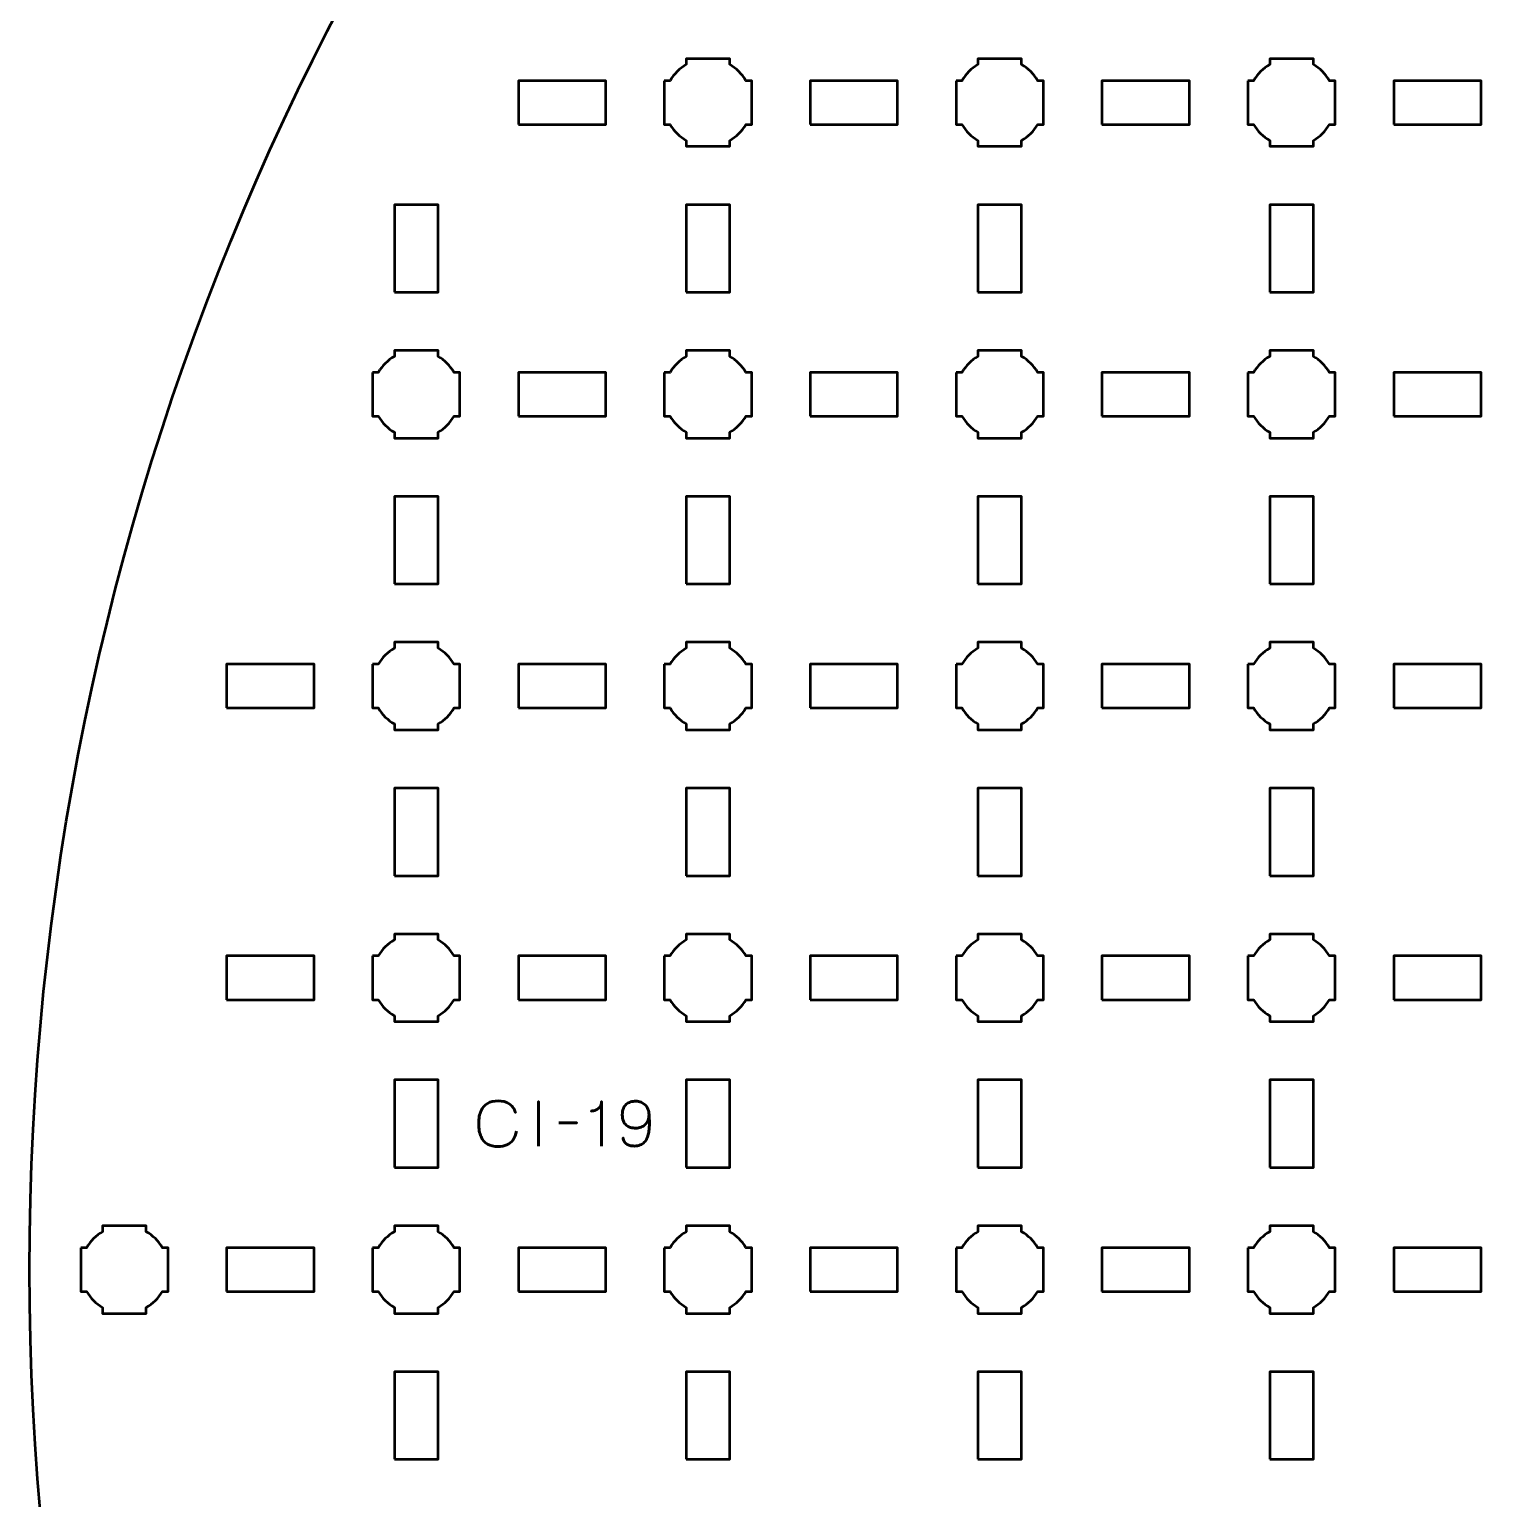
# Model space of a CAD drawing. Header units: centimetres. Extents: x -29.1 to 8.1, y -33.5 to 3.8.
# Drawn here: x -29.15 to -19, y -16.42 to -6.35 of the extents above; entities that cross this region are included whole.
import ezdxf

# ---------------------------------------------------------------- set-up
doc = ezdxf.new("R2010")
doc.units = ezdxf.units.CM
doc.header["$MEASUREMENT"] = 0
doc.layers.add('Layer 1', color=7, linetype='Continuous')

msp = doc.modelspace()

# ---------------------------------------------------------------- linework, layer by layer
at = {"layer": 'Layer 1', "lineweight": 53}
for points in [[(-25.8, -7), (-25.2, -7), (-25.2, -6.7), (-25.8, -6.7), (-25.8, -7)], [(-23.8, -7), (-23.2, -7), (-23.2, -6.7), (-23.8, -6.7), (-23.8, -7)], [(-21.8, -7), (-21.2, -7), (-21.2, -6.7), (-21.8, -6.7), (-21.8, -7)], [(-19.8, -7), (-19.2, -7), (-19.2, -6.7), (-19.8, -6.7), (-19.8, -7)], [(-26.65, -8.15), (-26.35, -8.15), (-26.35, -7.55), (-26.65, -7.55), (-26.65, -8.15)], [(-24.65, -8.15), (-24.35, -8.15), (-24.35, -7.55), (-24.65, -7.55), (-24.65, -8.15)], [(-22.65, -8.15), (-22.35, -8.15), (-22.35, -7.55), (-22.65, -7.55), (-22.65, -8.15)], [(-20.65, -8.15), (-20.35, -8.15), (-20.35, -7.55), (-20.65, -7.55), (-20.65, -8.15)], [(-25.8, -9), (-25.2, -9), (-25.2, -8.7), (-25.8, -8.7), (-25.8, -9)], [(-23.8, -9), (-23.2, -9), (-23.2, -8.7), (-23.8, -8.7), (-23.8, -9)], [(-21.8, -9), (-21.2, -9), (-21.2, -8.7), (-21.8, -8.7), (-21.8, -9)], [(-19.8, -9), (-19.2, -9), (-19.2, -8.7), (-19.8, -8.7), (-19.8, -9)], [(-26.65, -10.15), (-26.35, -10.15), (-26.35, -9.55), (-26.65, -9.55), (-26.65, -10.15)], [(-24.65, -10.15), (-24.35, -10.15), (-24.35, -9.55), (-24.65, -9.55), (-24.65, -10.15)], [(-22.65, -10.15), (-22.35, -10.15), (-22.35, -9.55), (-22.65, -9.55), (-22.65, -10.15)], [(-20.65, -10.15), (-20.35, -10.15), (-20.35, -9.55), (-20.65, -9.55), (-20.65, -10.15)], [(-27.8, -11), (-27.2, -11), (-27.2, -10.7), (-27.8, -10.7), (-27.8, -11)], [(-25.8, -11), (-25.2, -11), (-25.2, -10.7), (-25.8, -10.7), (-25.8, -11)], [(-23.8, -11), (-23.2, -11), (-23.2, -10.7), (-23.8, -10.7), (-23.8, -11)], [(-21.8, -11), (-21.2, -11), (-21.2, -10.7), (-21.8, -10.7), (-21.8, -11)], [(-19.8, -11), (-19.2, -11), (-19.2, -10.7), (-19.8, -10.7), (-19.8, -11)], [(-26.65, -12.15), (-26.35, -12.15), (-26.35, -11.55), (-26.65, -11.55), (-26.65, -12.15)], [(-24.65, -12.15), (-24.35, -12.15), (-24.35, -11.55), (-24.65, -11.55), (-24.65, -12.15)], [(-22.65, -12.15), (-22.35, -12.15), (-22.35, -11.55), (-22.65, -11.55), (-22.65, -12.15)], [(-20.65, -12.15), (-20.35, -12.15), (-20.35, -11.55), (-20.65, -11.55), (-20.65, -12.15)], [(-27.8, -13), (-27.2, -13), (-27.2, -12.7), (-27.8, -12.7), (-27.8, -13)], [(-25.8, -13), (-25.2, -13), (-25.2, -12.7), (-25.8, -12.7), (-25.8, -13)], [(-23.8, -13), (-23.2, -13), (-23.2, -12.7), (-23.8, -12.7), (-23.8, -13)], [(-21.8, -13), (-21.2, -13), (-21.2, -12.7), (-21.8, -12.7), (-21.8, -13)], [(-19.8, -13), (-19.2, -13), (-19.2, -12.7), (-19.8, -12.7), (-19.8, -13)], [(-26.65, -14.15), (-26.35, -14.15), (-26.35, -13.55), (-26.65, -13.55), (-26.65, -14.15)], [(-24.65, -14.15), (-24.35, -14.15), (-24.35, -13.55), (-24.65, -13.55), (-24.65, -14.15)], [(-22.65, -14.15), (-22.35, -14.15), (-22.35, -13.55), (-22.65, -13.55), (-22.65, -14.15)], [(-20.65, -14.15), (-20.35, -14.15), (-20.35, -13.55), (-20.65, -13.55), (-20.65, -14.15)], [(-27.8, -15), (-27.2, -15), (-27.2, -14.7), (-27.8, -14.7), (-27.8, -15)], [(-25.8, -15), (-25.2, -15), (-25.2, -14.7), (-25.8, -14.7), (-25.8, -15)], [(-23.8, -15), (-23.2, -15), (-23.2, -14.7), (-23.8, -14.7), (-23.8, -15)], [(-21.8, -15), (-21.2, -15), (-21.2, -14.7), (-21.8, -14.7), (-21.8, -15)], [(-19.8, -15), (-19.2, -15), (-19.2, -14.7), (-19.8, -14.7), (-19.8, -15)], [(-26.65, -16.15), (-26.35, -16.15), (-26.35, -15.55), (-26.65, -15.55), (-26.65, -16.15)], [(-24.65, -16.15), (-24.35, -16.15), (-24.35, -15.55), (-24.65, -15.55), (-24.65, -16.15)], [(-22.65, -16.15), (-22.35, -16.15), (-22.35, -15.55), (-22.65, -15.55), (-22.65, -16.15)], [(-20.65, -16.15), (-20.35, -16.15), (-20.35, -15.55), (-20.65, -15.55), (-20.65, -16.15)]]:
    msp.add_lwpolyline(points, close=True, dxfattribs=at)
at = {"layer": 'Layer 1', "color": 250, "lineweight": 53}
msp.add_ellipse((-10.5, -14.85), major_axis=(0, 18.65), ratio=1, dxfattribs=at)
at = {"layer": 'Layer 1', "lineweight": 53}
for points in [[(-24.8, -6.7), (-24.8, -6.7), (-24.75985, -6.7), (-24.75985, -6.7), (-24.75985, -6.7), (-24.7335, -6.65447), (-24.69553, -6.6165), (-24.65, -6.59015), (-24.65, -6.59015), (-24.65, -6.59015), (-24.65, -6.55), (-24.65, -6.55), (-24.65, -6.55), (-24.65, -6.55), (-24.5, -6.55), (-24.5, -6.55), (-24.5, -6.55), (-24.5, -6.55), (-24.35, -6.55), (-24.35, -6.55), (-24.35, -6.55), (-24.35, -6.55), (-24.35, -6.59015), (-24.35, -6.59015), (-24.35, -6.59015), (-24.30447, -6.6165), (-24.2665, -6.65447), (-24.24015, -6.7), (-24.24015, -6.7), (-24.24015, -6.7), (-24.2, -6.7), (-24.2, -6.7), (-24.2, -6.7), (-24.2, -6.7), (-24.2, -6.85), (-24.2, -6.85), (-24.2, -6.85), (-24.2, -6.85), (-24.2, -7), (-24.2, -7), (-24.2, -7), (-24.2, -7), (-24.24015, -7), (-24.24015, -7), (-24.24015, -7), (-24.2665, -7.04553), (-24.30447, -7.0835), (-24.35, -7.10985), (-24.35, -7.10985), (-24.35, -7.10985), (-24.35, -7.15), (-24.35, -7.15), (-24.35, -7.15), (-24.35, -7.15), (-24.5, -7.15), (-24.5, -7.15), (-24.5, -7.15), (-24.5, -7.15), (-24.65, -7.15), (-24.65, -7.15), (-24.65, -7.15), (-24.65, -7.15), (-24.65, -7.10985), (-24.65, -7.10985), (-24.65, -7.10985), (-24.69553, -7.0835), (-24.7335, -7.04553), (-24.75985, -7), (-24.75985, -7), (-24.75985, -7), (-24.8, -7), (-24.8, -7), (-24.8, -7), (-24.8, -7), (-24.8, -6.85), (-24.8, -6.85), (-24.8, -6.85), (-24.8, -6.85), (-24.8, -6.7), (-24.8, -6.7)], [(-22.8, -6.7), (-22.8, -6.7), (-22.75985, -6.7), (-22.75985, -6.7), (-22.75985, -6.7), (-22.7335, -6.65447), (-22.69553, -6.6165), (-22.65, -6.59015), (-22.65, -6.59015), (-22.65, -6.59015), (-22.65, -6.55), (-22.65, -6.55), (-22.65, -6.55), (-22.65, -6.55), (-22.5, -6.55), (-22.5, -6.55), (-22.5, -6.55), (-22.5, -6.55), (-22.35, -6.55), (-22.35, -6.55), (-22.35, -6.55), (-22.35, -6.55), (-22.35, -6.59015), (-22.35, -6.59015), (-22.35, -6.59015), (-22.30447, -6.6165), (-22.2665, -6.65447), (-22.24015, -6.7), (-22.24015, -6.7), (-22.24015, -6.7), (-22.2, -6.7), (-22.2, -6.7), (-22.2, -6.7), (-22.2, -6.7), (-22.2, -6.85), (-22.2, -6.85), (-22.2, -6.85), (-22.2, -6.85), (-22.2, -7), (-22.2, -7), (-22.2, -7), (-22.2, -7), (-22.24015, -7), (-22.24015, -7), (-22.24015, -7), (-22.2665, -7.04553), (-22.30447, -7.0835), (-22.35, -7.10985), (-22.35, -7.10985), (-22.35, -7.10985), (-22.35, -7.15), (-22.35, -7.15), (-22.35, -7.15), (-22.35, -7.15), (-22.5, -7.15), (-22.5, -7.15), (-22.5, -7.15), (-22.5, -7.15), (-22.65, -7.15), (-22.65, -7.15), (-22.65, -7.15), (-22.65, -7.15), (-22.65, -7.10985), (-22.65, -7.10985), (-22.65, -7.10985), (-22.69553, -7.0835), (-22.7335, -7.04553), (-22.75985, -7), (-22.75985, -7), (-22.75985, -7), (-22.8, -7), (-22.8, -7), (-22.8, -7), (-22.8, -7), (-22.8, -6.85), (-22.8, -6.85), (-22.8, -6.85), (-22.8, -6.85), (-22.8, -6.7), (-22.8, -6.7)], [(-20.8, -6.7), (-20.8, -6.7), (-20.75985, -6.7), (-20.75985, -6.7), (-20.75985, -6.7), (-20.7335, -6.65447), (-20.69553, -6.6165), (-20.65, -6.59015), (-20.65, -6.59015), (-20.65, -6.59015), (-20.65, -6.55), (-20.65, -6.55), (-20.65, -6.55), (-20.65, -6.55), (-20.5, -6.55), (-20.5, -6.55), (-20.5, -6.55), (-20.5, -6.55), (-20.35, -6.55), (-20.35, -6.55), (-20.35, -6.55), (-20.35, -6.55), (-20.35, -6.59015), (-20.35, -6.59015), (-20.35, -6.59015), (-20.30447, -6.6165), (-20.2665, -6.65447), (-20.24015, -6.7), (-20.24015, -6.7), (-20.24015, -6.7), (-20.2, -6.7), (-20.2, -6.7), (-20.2, -6.7), (-20.2, -6.7), (-20.2, -6.85), (-20.2, -6.85), (-20.2, -6.85), (-20.2, -6.85), (-20.2, -7), (-20.2, -7), (-20.2, -7), (-20.2, -7), (-20.24015, -7), (-20.24015, -7), (-20.24015, -7), (-20.2665, -7.04553), (-20.30447, -7.0835), (-20.35, -7.10985), (-20.35, -7.10985), (-20.35, -7.10985), (-20.35, -7.15), (-20.35, -7.15), (-20.35, -7.15), (-20.35, -7.15), (-20.5, -7.15), (-20.5, -7.15), (-20.5, -7.15), (-20.5, -7.15), (-20.65, -7.15), (-20.65, -7.15), (-20.65, -7.15), (-20.65, -7.15), (-20.65, -7.10985), (-20.65, -7.10985), (-20.65, -7.10985), (-20.69553, -7.0835), (-20.7335, -7.04553), (-20.75985, -7), (-20.75985, -7), (-20.75985, -7), (-20.8, -7), (-20.8, -7), (-20.8, -7), (-20.8, -7), (-20.8, -6.85), (-20.8, -6.85), (-20.8, -6.85), (-20.8, -6.85), (-20.8, -6.7), (-20.8, -6.7)], [(-26.8, -8.7), (-26.8, -8.7), (-26.75985, -8.7), (-26.75985, -8.7), (-26.75985, -8.7), (-26.7335, -8.65447), (-26.69553, -8.6165), (-26.65, -8.59015), (-26.65, -8.59015), (-26.65, -8.59015), (-26.65, -8.55), (-26.65, -8.55), (-26.65, -8.55), (-26.65, -8.55), (-26.5, -8.55), (-26.5, -8.55), (-26.5, -8.55), (-26.5, -8.55), (-26.35, -8.55), (-26.35, -8.55), (-26.35, -8.55), (-26.35, -8.55), (-26.35, -8.59015), (-26.35, -8.59015), (-26.35, -8.59015), (-26.30447, -8.6165), (-26.2665, -8.65447), (-26.24015, -8.7), (-26.24015, -8.7), (-26.24015, -8.7), (-26.2, -8.7), (-26.2, -8.7), (-26.2, -8.7), (-26.2, -8.7), (-26.2, -8.85), (-26.2, -8.85), (-26.2, -8.85), (-26.2, -8.85), (-26.2, -9), (-26.2, -9), (-26.2, -9), (-26.2, -9), (-26.24015, -9), (-26.24015, -9), (-26.24015, -9), (-26.2665, -9.04553), (-26.30447, -9.0835), (-26.35, -9.10985), (-26.35, -9.10985), (-26.35, -9.10985), (-26.35, -9.15), (-26.35, -9.15), (-26.35, -9.15), (-26.35, -9.15), (-26.5, -9.15), (-26.5, -9.15), (-26.5, -9.15), (-26.5, -9.15), (-26.65, -9.15), (-26.65, -9.15), (-26.65, -9.15), (-26.65, -9.15), (-26.65, -9.10985), (-26.65, -9.10985), (-26.65, -9.10985), (-26.69553, -9.0835), (-26.7335, -9.04553), (-26.75985, -9), (-26.75985, -9), (-26.75985, -9), (-26.8, -9), (-26.8, -9), (-26.8, -9), (-26.8, -9), (-26.8, -8.85), (-26.8, -8.85), (-26.8, -8.85), (-26.8, -8.85), (-26.8, -8.7), (-26.8, -8.7)], [(-24.8, -8.7), (-24.8, -8.7), (-24.75985, -8.7), (-24.75985, -8.7), (-24.75985, -8.7), (-24.7335, -8.65447), (-24.69553, -8.6165), (-24.65, -8.59015), (-24.65, -8.59015), (-24.65, -8.59015), (-24.65, -8.55), (-24.65, -8.55), (-24.65, -8.55), (-24.65, -8.55), (-24.5, -8.55), (-24.5, -8.55), (-24.5, -8.55), (-24.5, -8.55), (-24.35, -8.55), (-24.35, -8.55), (-24.35, -8.55), (-24.35, -8.55), (-24.35, -8.59015), (-24.35, -8.59015), (-24.35, -8.59015), (-24.30447, -8.6165), (-24.2665, -8.65447), (-24.24015, -8.7), (-24.24015, -8.7), (-24.24015, -8.7), (-24.2, -8.7), (-24.2, -8.7), (-24.2, -8.7), (-24.2, -8.7), (-24.2, -8.85), (-24.2, -8.85), (-24.2, -8.85), (-24.2, -8.85), (-24.2, -9), (-24.2, -9), (-24.2, -9), (-24.2, -9), (-24.24015, -9), (-24.24015, -9), (-24.24015, -9), (-24.2665, -9.04553), (-24.30447, -9.0835), (-24.35, -9.10985), (-24.35, -9.10985), (-24.35, -9.10985), (-24.35, -9.15), (-24.35, -9.15), (-24.35, -9.15), (-24.35, -9.15), (-24.5, -9.15), (-24.5, -9.15), (-24.5, -9.15), (-24.5, -9.15), (-24.65, -9.15), (-24.65, -9.15), (-24.65, -9.15), (-24.65, -9.15), (-24.65, -9.10985), (-24.65, -9.10985), (-24.65, -9.10985), (-24.69553, -9.0835), (-24.7335, -9.04553), (-24.75985, -9), (-24.75985, -9), (-24.75985, -9), (-24.8, -9), (-24.8, -9), (-24.8, -9), (-24.8, -9), (-24.8, -8.85), (-24.8, -8.85), (-24.8, -8.85), (-24.8, -8.85), (-24.8, -8.7), (-24.8, -8.7)], [(-22.8, -8.7), (-22.8, -8.7), (-22.75985, -8.7), (-22.75985, -8.7), (-22.75985, -8.7), (-22.7335, -8.65447), (-22.69553, -8.6165), (-22.65, -8.59015), (-22.65, -8.59015), (-22.65, -8.59015), (-22.65, -8.55), (-22.65, -8.55), (-22.65, -8.55), (-22.65, -8.55), (-22.5, -8.55), (-22.5, -8.55), (-22.5, -8.55), (-22.5, -8.55), (-22.35, -8.55), (-22.35, -8.55), (-22.35, -8.55), (-22.35, -8.55), (-22.35, -8.59015), (-22.35, -8.59015), (-22.35, -8.59015), (-22.30447, -8.6165), (-22.2665, -8.65447), (-22.24015, -8.7), (-22.24015, -8.7), (-22.24015, -8.7), (-22.2, -8.7), (-22.2, -8.7), (-22.2, -8.7), (-22.2, -8.7), (-22.2, -8.85), (-22.2, -8.85), (-22.2, -8.85), (-22.2, -8.85), (-22.2, -9), (-22.2, -9), (-22.2, -9), (-22.2, -9), (-22.24015, -9), (-22.24015, -9), (-22.24015, -9), (-22.2665, -9.04553), (-22.30447, -9.0835), (-22.35, -9.10985), (-22.35, -9.10985), (-22.35, -9.10985), (-22.35, -9.15), (-22.35, -9.15), (-22.35, -9.15), (-22.35, -9.15), (-22.5, -9.15), (-22.5, -9.15), (-22.5, -9.15), (-22.5, -9.15), (-22.65, -9.15), (-22.65, -9.15), (-22.65, -9.15), (-22.65, -9.15), (-22.65, -9.10985), (-22.65, -9.10985), (-22.65, -9.10985), (-22.69553, -9.0835), (-22.7335, -9.04553), (-22.75985, -9), (-22.75985, -9), (-22.75985, -9), (-22.8, -9), (-22.8, -9), (-22.8, -9), (-22.8, -9), (-22.8, -8.85), (-22.8, -8.85), (-22.8, -8.85), (-22.8, -8.85), (-22.8, -8.7), (-22.8, -8.7)], [(-20.8, -8.7), (-20.8, -8.7), (-20.75985, -8.7), (-20.75985, -8.7), (-20.75985, -8.7), (-20.7335, -8.65447), (-20.69553, -8.6165), (-20.65, -8.59015), (-20.65, -8.59015), (-20.65, -8.59015), (-20.65, -8.55), (-20.65, -8.55), (-20.65, -8.55), (-20.65, -8.55), (-20.5, -8.55), (-20.5, -8.55), (-20.5, -8.55), (-20.5, -8.55), (-20.35, -8.55), (-20.35, -8.55), (-20.35, -8.55), (-20.35, -8.55), (-20.35, -8.59015), (-20.35, -8.59015), (-20.35, -8.59015), (-20.30447, -8.6165), (-20.2665, -8.65447), (-20.24015, -8.7), (-20.24015, -8.7), (-20.24015, -8.7), (-20.2, -8.7), (-20.2, -8.7), (-20.2, -8.7), (-20.2, -8.7), (-20.2, -8.85), (-20.2, -8.85), (-20.2, -8.85), (-20.2, -8.85), (-20.2, -9), (-20.2, -9), (-20.2, -9), (-20.2, -9), (-20.24015, -9), (-20.24015, -9), (-20.24015, -9), (-20.2665, -9.04553), (-20.30447, -9.0835), (-20.35, -9.10985), (-20.35, -9.10985), (-20.35, -9.10985), (-20.35, -9.15), (-20.35, -9.15), (-20.35, -9.15), (-20.35, -9.15), (-20.5, -9.15), (-20.5, -9.15), (-20.5, -9.15), (-20.5, -9.15), (-20.65, -9.15), (-20.65, -9.15), (-20.65, -9.15), (-20.65, -9.15), (-20.65, -9.10985), (-20.65, -9.10985), (-20.65, -9.10985), (-20.69553, -9.0835), (-20.7335, -9.04553), (-20.75985, -9), (-20.75985, -9), (-20.75985, -9), (-20.8, -9), (-20.8, -9), (-20.8, -9), (-20.8, -9), (-20.8, -8.85), (-20.8, -8.85), (-20.8, -8.85), (-20.8, -8.85), (-20.8, -8.7), (-20.8, -8.7)], [(-26.8, -10.7), (-26.8, -10.7), (-26.75985, -10.7), (-26.75985, -10.7), (-26.75985, -10.7), (-26.7335, -10.65447), (-26.69553, -10.6165), (-26.65, -10.59015), (-26.65, -10.59015), (-26.65, -10.59015), (-26.65, -10.55), (-26.65, -10.55), (-26.65, -10.55), (-26.65, -10.55), (-26.5, -10.55), (-26.5, -10.55), (-26.5, -10.55), (-26.5, -10.55), (-26.35, -10.55), (-26.35, -10.55), (-26.35, -10.55), (-26.35, -10.55), (-26.35, -10.59015), (-26.35, -10.59015), (-26.35, -10.59015), (-26.30447, -10.6165), (-26.2665, -10.65447), (-26.24015, -10.7), (-26.24015, -10.7), (-26.24015, -10.7), (-26.2, -10.7), (-26.2, -10.7), (-26.2, -10.7), (-26.2, -10.7), (-26.2, -10.85), (-26.2, -10.85), (-26.2, -10.85), (-26.2, -10.85), (-26.2, -11), (-26.2, -11), (-26.2, -11), (-26.2, -11), (-26.24015, -11), (-26.24015, -11), (-26.24015, -11), (-26.2665, -11.04553), (-26.30447, -11.0835), (-26.35, -11.10985), (-26.35, -11.10985), (-26.35, -11.10985), (-26.35, -11.15), (-26.35, -11.15), (-26.35, -11.15), (-26.35, -11.15), (-26.5, -11.15), (-26.5, -11.15), (-26.5, -11.15), (-26.5, -11.15), (-26.65, -11.15), (-26.65, -11.15), (-26.65, -11.15), (-26.65, -11.15), (-26.65, -11.10985), (-26.65, -11.10985), (-26.65, -11.10985), (-26.69553, -11.0835), (-26.7335, -11.04553), (-26.75985, -11), (-26.75985, -11), (-26.75985, -11), (-26.8, -11), (-26.8, -11), (-26.8, -11), (-26.8, -11), (-26.8, -10.85), (-26.8, -10.85), (-26.8, -10.85), (-26.8, -10.85), (-26.8, -10.7), (-26.8, -10.7)], [(-24.8, -10.7), (-24.8, -10.7), (-24.75985, -10.7), (-24.75985, -10.7), (-24.75985, -10.7), (-24.7335, -10.65447), (-24.69553, -10.6165), (-24.65, -10.59015), (-24.65, -10.59015), (-24.65, -10.59015), (-24.65, -10.55), (-24.65, -10.55), (-24.65, -10.55), (-24.65, -10.55), (-24.5, -10.55), (-24.5, -10.55), (-24.5, -10.55), (-24.5, -10.55), (-24.35, -10.55), (-24.35, -10.55), (-24.35, -10.55), (-24.35, -10.55), (-24.35, -10.59015), (-24.35, -10.59015), (-24.35, -10.59015), (-24.30447, -10.6165), (-24.2665, -10.65447), (-24.24015, -10.7), (-24.24015, -10.7), (-24.24015, -10.7), (-24.2, -10.7), (-24.2, -10.7), (-24.2, -10.7), (-24.2, -10.7), (-24.2, -10.85), (-24.2, -10.85), (-24.2, -10.85), (-24.2, -10.85), (-24.2, -11), (-24.2, -11), (-24.2, -11), (-24.2, -11), (-24.24015, -11), (-24.24015, -11), (-24.24015, -11), (-24.2665, -11.04553), (-24.30447, -11.0835), (-24.35, -11.10985), (-24.35, -11.10985), (-24.35, -11.10985), (-24.35, -11.15), (-24.35, -11.15), (-24.35, -11.15), (-24.35, -11.15), (-24.5, -11.15), (-24.5, -11.15), (-24.5, -11.15), (-24.5, -11.15), (-24.65, -11.15), (-24.65, -11.15), (-24.65, -11.15), (-24.65, -11.15), (-24.65, -11.10985), (-24.65, -11.10985), (-24.65, -11.10985), (-24.69553, -11.0835), (-24.7335, -11.04553), (-24.75985, -11), (-24.75985, -11), (-24.75985, -11), (-24.8, -11), (-24.8, -11), (-24.8, -11), (-24.8, -11), (-24.8, -10.85), (-24.8, -10.85), (-24.8, -10.85), (-24.8, -10.85), (-24.8, -10.7), (-24.8, -10.7)], [(-22.8, -10.7), (-22.8, -10.7), (-22.75985, -10.7), (-22.75985, -10.7), (-22.75985, -10.7), (-22.7335, -10.65447), (-22.69553, -10.6165), (-22.65, -10.59015), (-22.65, -10.59015), (-22.65, -10.59015), (-22.65, -10.55), (-22.65, -10.55), (-22.65, -10.55), (-22.65, -10.55), (-22.5, -10.55), (-22.5, -10.55), (-22.5, -10.55), (-22.5, -10.55), (-22.35, -10.55), (-22.35, -10.55), (-22.35, -10.55), (-22.35, -10.55), (-22.35, -10.59015), (-22.35, -10.59015), (-22.35, -10.59015), (-22.30447, -10.6165), (-22.2665, -10.65447), (-22.24015, -10.7), (-22.24015, -10.7), (-22.24015, -10.7), (-22.2, -10.7), (-22.2, -10.7), (-22.2, -10.7), (-22.2, -10.7), (-22.2, -10.85), (-22.2, -10.85), (-22.2, -10.85), (-22.2, -10.85), (-22.2, -11), (-22.2, -11), (-22.2, -11), (-22.2, -11), (-22.24015, -11), (-22.24015, -11), (-22.24015, -11), (-22.2665, -11.04553), (-22.30447, -11.0835), (-22.35, -11.10985), (-22.35, -11.10985), (-22.35, -11.10985), (-22.35, -11.15), (-22.35, -11.15), (-22.35, -11.15), (-22.35, -11.15), (-22.5, -11.15), (-22.5, -11.15), (-22.5, -11.15), (-22.5, -11.15), (-22.65, -11.15), (-22.65, -11.15), (-22.65, -11.15), (-22.65, -11.15), (-22.65, -11.10985), (-22.65, -11.10985), (-22.65, -11.10985), (-22.69553, -11.0835), (-22.7335, -11.04553), (-22.75985, -11), (-22.75985, -11), (-22.75985, -11), (-22.8, -11), (-22.8, -11), (-22.8, -11), (-22.8, -11), (-22.8, -10.85), (-22.8, -10.85), (-22.8, -10.85), (-22.8, -10.85), (-22.8, -10.7), (-22.8, -10.7)], [(-20.8, -10.7), (-20.8, -10.7), (-20.75985, -10.7), (-20.75985, -10.7), (-20.75985, -10.7), (-20.7335, -10.65447), (-20.69553, -10.6165), (-20.65, -10.59015), (-20.65, -10.59015), (-20.65, -10.59015), (-20.65, -10.55), (-20.65, -10.55), (-20.65, -10.55), (-20.65, -10.55), (-20.5, -10.55), (-20.5, -10.55), (-20.5, -10.55), (-20.5, -10.55), (-20.35, -10.55), (-20.35, -10.55), (-20.35, -10.55), (-20.35, -10.55), (-20.35, -10.59015), (-20.35, -10.59015), (-20.35, -10.59015), (-20.30447, -10.6165), (-20.2665, -10.65447), (-20.24015, -10.7), (-20.24015, -10.7), (-20.24015, -10.7), (-20.2, -10.7), (-20.2, -10.7), (-20.2, -10.7), (-20.2, -10.7), (-20.2, -10.85), (-20.2, -10.85), (-20.2, -10.85), (-20.2, -10.85), (-20.2, -11), (-20.2, -11), (-20.2, -11), (-20.2, -11), (-20.24015, -11), (-20.24015, -11), (-20.24015, -11), (-20.2665, -11.04553), (-20.30447, -11.0835), (-20.35, -11.10985), (-20.35, -11.10985), (-20.35, -11.10985), (-20.35, -11.15), (-20.35, -11.15), (-20.35, -11.15), (-20.35, -11.15), (-20.5, -11.15), (-20.5, -11.15), (-20.5, -11.15), (-20.5, -11.15), (-20.65, -11.15), (-20.65, -11.15), (-20.65, -11.15), (-20.65, -11.15), (-20.65, -11.10985), (-20.65, -11.10985), (-20.65, -11.10985), (-20.69553, -11.0835), (-20.7335, -11.04553), (-20.75985, -11), (-20.75985, -11), (-20.75985, -11), (-20.8, -11), (-20.8, -11), (-20.8, -11), (-20.8, -11), (-20.8, -10.85), (-20.8, -10.85), (-20.8, -10.85), (-20.8, -10.85), (-20.8, -10.7), (-20.8, -10.7)], [(-26.8, -12.7), (-26.8, -12.7), (-26.75985, -12.7), (-26.75985, -12.7), (-26.75985, -12.7), (-26.7335, -12.65447), (-26.69553, -12.6165), (-26.65, -12.59015), (-26.65, -12.59015), (-26.65, -12.59015), (-26.65, -12.55), (-26.65, -12.55), (-26.65, -12.55), (-26.65, -12.55), (-26.5, -12.55), (-26.5, -12.55), (-26.5, -12.55), (-26.5, -12.55), (-26.35, -12.55), (-26.35, -12.55), (-26.35, -12.55), (-26.35, -12.55), (-26.35, -12.59015), (-26.35, -12.59015), (-26.35, -12.59015), (-26.30447, -12.6165), (-26.2665, -12.65447), (-26.24015, -12.7), (-26.24015, -12.7), (-26.24015, -12.7), (-26.2, -12.7), (-26.2, -12.7), (-26.2, -12.7), (-26.2, -12.7), (-26.2, -12.85), (-26.2, -12.85), (-26.2, -12.85), (-26.2, -12.85), (-26.2, -13), (-26.2, -13), (-26.2, -13), (-26.2, -13), (-26.24015, -13), (-26.24015, -13), (-26.24015, -13), (-26.2665, -13.04553), (-26.30447, -13.0835), (-26.35, -13.10985), (-26.35, -13.10985), (-26.35, -13.10985), (-26.35, -13.15), (-26.35, -13.15), (-26.35, -13.15), (-26.35, -13.15), (-26.5, -13.15), (-26.5, -13.15), (-26.5, -13.15), (-26.5, -13.15), (-26.65, -13.15), (-26.65, -13.15), (-26.65, -13.15), (-26.65, -13.15), (-26.65, -13.10985), (-26.65, -13.10985), (-26.65, -13.10985), (-26.69553, -13.0835), (-26.7335, -13.04553), (-26.75985, -13), (-26.75985, -13), (-26.75985, -13), (-26.8, -13), (-26.8, -13), (-26.8, -13), (-26.8, -13), (-26.8, -12.85), (-26.8, -12.85), (-26.8, -12.85), (-26.8, -12.85), (-26.8, -12.7), (-26.8, -12.7)], [(-24.8, -12.7), (-24.8, -12.7), (-24.75985, -12.7), (-24.75985, -12.7), (-24.75985, -12.7), (-24.7335, -12.65447), (-24.69553, -12.6165), (-24.65, -12.59015), (-24.65, -12.59015), (-24.65, -12.59015), (-24.65, -12.55), (-24.65, -12.55), (-24.65, -12.55), (-24.65, -12.55), (-24.5, -12.55), (-24.5, -12.55), (-24.5, -12.55), (-24.5, -12.55), (-24.35, -12.55), (-24.35, -12.55), (-24.35, -12.55), (-24.35, -12.55), (-24.35, -12.59015), (-24.35, -12.59015), (-24.35, -12.59015), (-24.30447, -12.6165), (-24.2665, -12.65447), (-24.24015, -12.7), (-24.24015, -12.7), (-24.24015, -12.7), (-24.2, -12.7), (-24.2, -12.7), (-24.2, -12.7), (-24.2, -12.7), (-24.2, -12.85), (-24.2, -12.85), (-24.2, -12.85), (-24.2, -12.85), (-24.2, -13), (-24.2, -13), (-24.2, -13), (-24.2, -13), (-24.24015, -13), (-24.24015, -13), (-24.24015, -13), (-24.2665, -13.04553), (-24.30447, -13.0835), (-24.35, -13.10985), (-24.35, -13.10985), (-24.35, -13.10985), (-24.35, -13.15), (-24.35, -13.15), (-24.35, -13.15), (-24.35, -13.15), (-24.5, -13.15), (-24.5, -13.15), (-24.5, -13.15), (-24.5, -13.15), (-24.65, -13.15), (-24.65, -13.15), (-24.65, -13.15), (-24.65, -13.15), (-24.65, -13.10985), (-24.65, -13.10985), (-24.65, -13.10985), (-24.69553, -13.0835), (-24.7335, -13.04553), (-24.75985, -13), (-24.75985, -13), (-24.75985, -13), (-24.8, -13), (-24.8, -13), (-24.8, -13), (-24.8, -13), (-24.8, -12.85), (-24.8, -12.85), (-24.8, -12.85), (-24.8, -12.85), (-24.8, -12.7), (-24.8, -12.7)], [(-22.8, -12.7), (-22.8, -12.7), (-22.75985, -12.7), (-22.75985, -12.7), (-22.75985, -12.7), (-22.7335, -12.65447), (-22.69553, -12.6165), (-22.65, -12.59015), (-22.65, -12.59015), (-22.65, -12.59015), (-22.65, -12.55), (-22.65, -12.55), (-22.65, -12.55), (-22.65, -12.55), (-22.5, -12.55), (-22.5, -12.55), (-22.5, -12.55), (-22.5, -12.55), (-22.35, -12.55), (-22.35, -12.55), (-22.35, -12.55), (-22.35, -12.55), (-22.35, -12.59015), (-22.35, -12.59015), (-22.35, -12.59015), (-22.30447, -12.6165), (-22.2665, -12.65447), (-22.24015, -12.7), (-22.24015, -12.7), (-22.24015, -12.7), (-22.2, -12.7), (-22.2, -12.7), (-22.2, -12.7), (-22.2, -12.7), (-22.2, -12.85), (-22.2, -12.85), (-22.2, -12.85), (-22.2, -12.85), (-22.2, -13), (-22.2, -13), (-22.2, -13), (-22.2, -13), (-22.24015, -13), (-22.24015, -13), (-22.24015, -13), (-22.2665, -13.04553), (-22.30447, -13.0835), (-22.35, -13.10985), (-22.35, -13.10985), (-22.35, -13.10985), (-22.35, -13.15), (-22.35, -13.15), (-22.35, -13.15), (-22.35, -13.15), (-22.5, -13.15), (-22.5, -13.15), (-22.5, -13.15), (-22.5, -13.15), (-22.65, -13.15), (-22.65, -13.15), (-22.65, -13.15), (-22.65, -13.15), (-22.65, -13.10985), (-22.65, -13.10985), (-22.65, -13.10985), (-22.69553, -13.0835), (-22.7335, -13.04553), (-22.75985, -13), (-22.75985, -13), (-22.75985, -13), (-22.8, -13), (-22.8, -13), (-22.8, -13), (-22.8, -13), (-22.8, -12.85), (-22.8, -12.85), (-22.8, -12.85), (-22.8, -12.85), (-22.8, -12.7), (-22.8, -12.7)], [(-20.8, -12.7), (-20.8, -12.7), (-20.75985, -12.7), (-20.75985, -12.7), (-20.75985, -12.7), (-20.7335, -12.65447), (-20.69553, -12.6165), (-20.65, -12.59015), (-20.65, -12.59015), (-20.65, -12.59015), (-20.65, -12.55), (-20.65, -12.55), (-20.65, -12.55), (-20.65, -12.55), (-20.5, -12.55), (-20.5, -12.55), (-20.5, -12.55), (-20.5, -12.55), (-20.35, -12.55), (-20.35, -12.55), (-20.35, -12.55), (-20.35, -12.55), (-20.35, -12.59015), (-20.35, -12.59015), (-20.35, -12.59015), (-20.30447, -12.6165), (-20.2665, -12.65447), (-20.24015, -12.7), (-20.24015, -12.7), (-20.24015, -12.7), (-20.2, -12.7), (-20.2, -12.7), (-20.2, -12.7), (-20.2, -12.7), (-20.2, -12.85), (-20.2, -12.85), (-20.2, -12.85), (-20.2, -12.85), (-20.2, -13), (-20.2, -13), (-20.2, -13), (-20.2, -13), (-20.24015, -13), (-20.24015, -13), (-20.24015, -13), (-20.2665, -13.04553), (-20.30447, -13.0835), (-20.35, -13.10985), (-20.35, -13.10985), (-20.35, -13.10985), (-20.35, -13.15), (-20.35, -13.15), (-20.35, -13.15), (-20.35, -13.15), (-20.5, -13.15), (-20.5, -13.15), (-20.5, -13.15), (-20.5, -13.15), (-20.65, -13.15), (-20.65, -13.15), (-20.65, -13.15), (-20.65, -13.15), (-20.65, -13.10985), (-20.65, -13.10985), (-20.65, -13.10985), (-20.69553, -13.0835), (-20.7335, -13.04553), (-20.75985, -13), (-20.75985, -13), (-20.75985, -13), (-20.8, -13), (-20.8, -13), (-20.8, -13), (-20.8, -13), (-20.8, -12.85), (-20.8, -12.85), (-20.8, -12.85), (-20.8, -12.85), (-20.8, -12.7), (-20.8, -12.7)], [(-28.8, -14.7), (-28.8, -14.7), (-28.75985, -14.7), (-28.75985, -14.7), (-28.75985, -14.7), (-28.7335, -14.65447), (-28.69553, -14.6165), (-28.65, -14.59015), (-28.65, -14.59015), (-28.65, -14.59015), (-28.65, -14.55), (-28.65, -14.55), (-28.65, -14.55), (-28.65, -14.55), (-28.5, -14.55), (-28.5, -14.55), (-28.5, -14.55), (-28.5, -14.55), (-28.35, -14.55), (-28.35, -14.55), (-28.35, -14.55), (-28.35, -14.55), (-28.35, -14.59015), (-28.35, -14.59015), (-28.35, -14.59015), (-28.30447, -14.6165), (-28.2665, -14.65447), (-28.24015, -14.7), (-28.24015, -14.7), (-28.24015, -14.7), (-28.2, -14.7), (-28.2, -14.7), (-28.2, -14.7), (-28.2, -14.7), (-28.2, -14.85), (-28.2, -14.85), (-28.2, -14.85), (-28.2, -14.85), (-28.2, -15), (-28.2, -15), (-28.2, -15), (-28.2, -15), (-28.24015, -15), (-28.24015, -15), (-28.24015, -15), (-28.2665, -15.04553), (-28.30447, -15.0835), (-28.35, -15.10985), (-28.35, -15.10985), (-28.35, -15.10985), (-28.35, -15.15), (-28.35, -15.15), (-28.35, -15.15), (-28.35, -15.15), (-28.5, -15.15), (-28.5, -15.15), (-28.5, -15.15), (-28.5, -15.15), (-28.65, -15.15), (-28.65, -15.15), (-28.65, -15.15), (-28.65, -15.15), (-28.65, -15.10985), (-28.65, -15.10985), (-28.65, -15.10985), (-28.69553, -15.0835), (-28.7335, -15.04553), (-28.75985, -15), (-28.75985, -15), (-28.75985, -15), (-28.8, -15), (-28.8, -15), (-28.8, -15), (-28.8, -15), (-28.8, -14.85), (-28.8, -14.85), (-28.8, -14.85), (-28.8, -14.85), (-28.8, -14.7), (-28.8, -14.7)], [(-26.8, -14.7), (-26.8, -14.7), (-26.75985, -14.7), (-26.75985, -14.7), (-26.75985, -14.7), (-26.7335, -14.65447), (-26.69553, -14.6165), (-26.65, -14.59015), (-26.65, -14.59015), (-26.65, -14.59015), (-26.65, -14.55), (-26.65, -14.55), (-26.65, -14.55), (-26.65, -14.55), (-26.5, -14.55), (-26.5, -14.55), (-26.5, -14.55), (-26.5, -14.55), (-26.35, -14.55), (-26.35, -14.55), (-26.35, -14.55), (-26.35, -14.55), (-26.35, -14.59015), (-26.35, -14.59015), (-26.35, -14.59015), (-26.30447, -14.6165), (-26.2665, -14.65447), (-26.24015, -14.7), (-26.24015, -14.7), (-26.24015, -14.7), (-26.2, -14.7), (-26.2, -14.7), (-26.2, -14.7), (-26.2, -14.7), (-26.2, -14.85), (-26.2, -14.85), (-26.2, -14.85), (-26.2, -14.85), (-26.2, -15), (-26.2, -15), (-26.2, -15), (-26.2, -15), (-26.24015, -15), (-26.24015, -15), (-26.24015, -15), (-26.2665, -15.04553), (-26.30447, -15.0835), (-26.35, -15.10985), (-26.35, -15.10985), (-26.35, -15.10985), (-26.35, -15.15), (-26.35, -15.15), (-26.35, -15.15), (-26.35, -15.15), (-26.5, -15.15), (-26.5, -15.15), (-26.5, -15.15), (-26.5, -15.15), (-26.65, -15.15), (-26.65, -15.15), (-26.65, -15.15), (-26.65, -15.15), (-26.65, -15.10985), (-26.65, -15.10985), (-26.65, -15.10985), (-26.69553, -15.0835), (-26.7335, -15.04553), (-26.75985, -15), (-26.75985, -15), (-26.75985, -15), (-26.8, -15), (-26.8, -15), (-26.8, -15), (-26.8, -15), (-26.8, -14.85), (-26.8, -14.85), (-26.8, -14.85), (-26.8, -14.85), (-26.8, -14.7), (-26.8, -14.7)], [(-24.8, -14.7), (-24.8, -14.7), (-24.75985, -14.7), (-24.75985, -14.7), (-24.75985, -14.7), (-24.7335, -14.65447), (-24.69553, -14.6165), (-24.65, -14.59015), (-24.65, -14.59015), (-24.65, -14.59015), (-24.65, -14.55), (-24.65, -14.55), (-24.65, -14.55), (-24.65, -14.55), (-24.5, -14.55), (-24.5, -14.55), (-24.5, -14.55), (-24.5, -14.55), (-24.35, -14.55), (-24.35, -14.55), (-24.35, -14.55), (-24.35, -14.55), (-24.35, -14.59015), (-24.35, -14.59015), (-24.35, -14.59015), (-24.30447, -14.6165), (-24.2665, -14.65447), (-24.24015, -14.7), (-24.24015, -14.7), (-24.24015, -14.7), (-24.2, -14.7), (-24.2, -14.7), (-24.2, -14.7), (-24.2, -14.7), (-24.2, -14.85), (-24.2, -14.85), (-24.2, -14.85), (-24.2, -14.85), (-24.2, -15), (-24.2, -15), (-24.2, -15), (-24.2, -15), (-24.24015, -15), (-24.24015, -15), (-24.24015, -15), (-24.2665, -15.04553), (-24.30447, -15.0835), (-24.35, -15.10985), (-24.35, -15.10985), (-24.35, -15.10985), (-24.35, -15.15), (-24.35, -15.15), (-24.35, -15.15), (-24.35, -15.15), (-24.5, -15.15), (-24.5, -15.15), (-24.5, -15.15), (-24.5, -15.15), (-24.65, -15.15), (-24.65, -15.15), (-24.65, -15.15), (-24.65, -15.15), (-24.65, -15.10985), (-24.65, -15.10985), (-24.65, -15.10985), (-24.69553, -15.0835), (-24.7335, -15.04553), (-24.75985, -15), (-24.75985, -15), (-24.75985, -15), (-24.8, -15), (-24.8, -15), (-24.8, -15), (-24.8, -15), (-24.8, -14.85), (-24.8, -14.85), (-24.8, -14.85), (-24.8, -14.85), (-24.8, -14.7), (-24.8, -14.7)], [(-22.8, -14.7), (-22.8, -14.7), (-22.75985, -14.7), (-22.75985, -14.7), (-22.75985, -14.7), (-22.7335, -14.65447), (-22.69553, -14.6165), (-22.65, -14.59015), (-22.65, -14.59015), (-22.65, -14.59015), (-22.65, -14.55), (-22.65, -14.55), (-22.65, -14.55), (-22.65, -14.55), (-22.5, -14.55), (-22.5, -14.55), (-22.5, -14.55), (-22.5, -14.55), (-22.35, -14.55), (-22.35, -14.55), (-22.35, -14.55), (-22.35, -14.55), (-22.35, -14.59015), (-22.35, -14.59015), (-22.35, -14.59015), (-22.30447, -14.6165), (-22.2665, -14.65447), (-22.24015, -14.7), (-22.24015, -14.7), (-22.24015, -14.7), (-22.2, -14.7), (-22.2, -14.7), (-22.2, -14.7), (-22.2, -14.7), (-22.2, -14.85), (-22.2, -14.85), (-22.2, -14.85), (-22.2, -14.85), (-22.2, -15), (-22.2, -15), (-22.2, -15), (-22.2, -15), (-22.24015, -15), (-22.24015, -15), (-22.24015, -15), (-22.2665, -15.04553), (-22.30447, -15.0835), (-22.35, -15.10985), (-22.35, -15.10985), (-22.35, -15.10985), (-22.35, -15.15), (-22.35, -15.15), (-22.35, -15.15), (-22.35, -15.15), (-22.5, -15.15), (-22.5, -15.15), (-22.5, -15.15), (-22.5, -15.15), (-22.65, -15.15), (-22.65, -15.15), (-22.65, -15.15), (-22.65, -15.15), (-22.65, -15.10985), (-22.65, -15.10985), (-22.65, -15.10985), (-22.69553, -15.0835), (-22.7335, -15.04553), (-22.75985, -15), (-22.75985, -15), (-22.75985, -15), (-22.8, -15), (-22.8, -15), (-22.8, -15), (-22.8, -15), (-22.8, -14.85), (-22.8, -14.85), (-22.8, -14.85), (-22.8, -14.85), (-22.8, -14.7), (-22.8, -14.7)], [(-20.8, -14.7), (-20.8, -14.7), (-20.75985, -14.7), (-20.75985, -14.7), (-20.75985, -14.7), (-20.7335, -14.65447), (-20.69553, -14.6165), (-20.65, -14.59015), (-20.65, -14.59015), (-20.65, -14.59015), (-20.65, -14.55), (-20.65, -14.55), (-20.65, -14.55), (-20.65, -14.55), (-20.5, -14.55), (-20.5, -14.55), (-20.5, -14.55), (-20.5, -14.55), (-20.35, -14.55), (-20.35, -14.55), (-20.35, -14.55), (-20.35, -14.55), (-20.35, -14.59015), (-20.35, -14.59015), (-20.35, -14.59015), (-20.30447, -14.6165), (-20.2665, -14.65447), (-20.24015, -14.7), (-20.24015, -14.7), (-20.24015, -14.7), (-20.2, -14.7), (-20.2, -14.7), (-20.2, -14.7), (-20.2, -14.7), (-20.2, -14.85), (-20.2, -14.85), (-20.2, -14.85), (-20.2, -14.85), (-20.2, -15), (-20.2, -15), (-20.2, -15), (-20.2, -15), (-20.24015, -15), (-20.24015, -15), (-20.24015, -15), (-20.2665, -15.04553), (-20.30447, -15.0835), (-20.35, -15.10985), (-20.35, -15.10985), (-20.35, -15.10985), (-20.35, -15.15), (-20.35, -15.15), (-20.35, -15.15), (-20.35, -15.15), (-20.5, -15.15), (-20.5, -15.15), (-20.5, -15.15), (-20.5, -15.15), (-20.65, -15.15), (-20.65, -15.15), (-20.65, -15.15), (-20.65, -15.15), (-20.65, -15.10985), (-20.65, -15.10985), (-20.65, -15.10985), (-20.69553, -15.0835), (-20.7335, -15.04553), (-20.75985, -15), (-20.75985, -15), (-20.75985, -15), (-20.8, -15), (-20.8, -15), (-20.8, -15), (-20.8, -15), (-20.8, -14.85), (-20.8, -14.85), (-20.8, -14.85), (-20.8, -14.85), (-20.8, -14.7), (-20.8, -14.7)]]:
    msp.add_open_spline(points, degree=3, knots=[0, 0, 0, 0, 0.05, 0.05, 0.05, 0.05, 0.1, 0.1, 0.1, 0.1, 0.15, 0.15, 0.15, 0.15, 0.2, 0.2, 0.2, 0.2, 0.25, 0.25, 0.25, 0.25, 0.3, 0.3, 0.3, 0.3, 0.35, 0.35, 0.35, 0.35, 0.4, 0.4, 0.4, 0.4, 0.45, 0.45, 0.45, 0.45, 0.5, 0.5, 0.5, 0.5, 0.55, 0.55, 0.55, 0.55, 0.6, 0.6, 0.6, 0.6, 0.65, 0.65, 0.65, 0.65, 0.7, 0.7, 0.7, 0.7, 0.75, 0.75, 0.75, 0.75, 0.8, 0.8, 0.8, 0.8, 0.85, 0.85, 0.85, 0.85, 0.9, 0.9, 0.9, 0.9, 0.95, 0.95, 0.95, 0.95, 1, 1, 1, 1], dxfattribs=at)
at = {"layer": 'Layer 1', "color": 5, "lineweight": 53}
for points, knots in [([(-25.8124, -13.90037), (-25.81692, -13.92457), (-25.82482, -13.94453), (-25.83589, -13.9602), (-25.83589, -13.9602), (-25.84704, -13.97579), (-25.86129, -13.98736), (-25.87865, -13.99491), (-25.87865, -13.99491), (-25.89593, -14.00246), (-25.91625, -14.00627), (-25.9394, -14.0062), (-25.9394, -14.0062), (-25.96755, -14.00627), (-25.99146, -14.00083), (-26.01108, -13.98976), (-26.01108, -13.98976), (-26.03069, -13.97875), (-26.04565, -13.96175), (-26.05595, -13.93868), (-26.05595, -13.93868), (-26.06625, -13.91561), (-26.0714, -13.88604), (-26.07147, -13.84999), (-26.07147, -13.84999), (-26.0714, -13.81408), (-26.06625, -13.78459), (-26.05595, -13.76152), (-26.05595, -13.76152), (-26.04565, -13.73845), (-26.03069, -13.72137), (-26.01108, -13.7103), (-26.01108, -13.7103), (-25.99146, -13.69922), (-25.96755, -13.69372), (-25.9394, -13.69379), (-25.9394, -13.69379), (-25.90927, -13.69372), (-25.88401, -13.70014), (-25.86369, -13.71305), (-25.86369, -13.71305), (-25.84344, -13.72596), (-25.82856, -13.74593), (-25.81917, -13.77295), (-25.81917, -13.77295), (-25.82856, -13.74593), (-25.84344, -13.72596), (-25.86369, -13.71305), (-25.86369, -13.71305), (-25.88401, -13.70014), (-25.90927, -13.69372), (-25.9394, -13.69379), (-25.9394, -13.69379), (-25.96755, -13.69372), (-25.99146, -13.69922), (-26.01108, -13.7103), (-26.01108, -13.7103), (-26.03069, -13.72137), (-26.04565, -13.73845), (-26.05595, -13.76152), (-26.05595, -13.76152), (-26.06625, -13.78459), (-26.0714, -13.81408), (-26.07147, -13.84999), (-26.07147, -13.84999), (-26.0714, -13.88604), (-26.06625, -13.91561), (-26.05595, -13.93868), (-26.05595, -13.93868), (-26.04565, -13.96175), (-26.03069, -13.97875), (-26.01108, -13.98976), (-26.01108, -13.98976), (-25.99146, -14.00083), (-25.96755, -14.00627), (-25.9394, -14.0062), (-25.9394, -14.0062), (-25.91625, -14.00627), (-25.89593, -14.00246), (-25.87865, -13.99491), (-25.87865, -13.99491), (-25.86129, -13.98736), (-25.84704, -13.97579), (-25.83589, -13.9602), (-25.83589, -13.9602), (-25.82482, -13.94453), (-25.81692, -13.92457), (-25.8124, -13.90037)], [0, 0, 0, 0, 0.04545455, 0.04545455, 0.04545455, 0.04545455, 0.09090909, 0.09090909, 0.09090909, 0.09090909, 0.13636364, 0.13636364, 0.13636364, 0.13636364, 0.18181818, 0.18181818, 0.18181818, 0.18181818, 0.22727273, 0.22727273, 0.22727273, 0.22727273, 0.27272727, 0.27272727, 0.27272727, 0.27272727, 0.31818182, 0.31818182, 0.31818182, 0.31818182, 0.36363636, 0.36363636, 0.36363636, 0.36363636, 0.40909091, 0.40909091, 0.40909091, 0.40909091, 0.45454545, 0.45454545, 0.45454545, 0.45454545, 0.5, 0.5, 0.5, 0.5, 0.54545455, 0.54545455, 0.54545455, 0.54545455, 0.59090909, 0.59090909, 0.59090909, 0.59090909, 0.63636364, 0.63636364, 0.63636364, 0.63636364, 0.68181818, 0.68181818, 0.68181818, 0.68181818, 0.72727273, 0.72727273, 0.72727273, 0.72727273, 0.77272727, 0.77272727, 0.77272727, 0.77272727, 0.81818182, 0.81818182, 0.81818182, 0.81818182, 0.86363636, 0.86363636, 0.86363636, 0.86363636, 0.90909091, 0.90909091, 0.90909091, 0.90909091, 0.95454545, 0.95454545, 0.95454545, 0.95454545, 1, 1, 1, 1]), ([(-25.66254, -14.00281), (-25.66254, -14.00281), (-25.66254, -13.6976), (-25.66254, -13.6976), (-25.66254, -13.6976), (-25.66254, -13.6976), (-25.66254, -14.00281), (-25.66254, -14.00281)], [0, 0, 0, 0, 0.5, 0.5, 0.5, 0.5, 1, 1, 1, 1]), ([(-25.22949, -14.00281), (-25.22949, -14.00281), (-25.22949, -13.6976), (-25.22949, -13.6976), (-25.22949, -13.6976), (-25.22956, -13.70797), (-25.23139, -13.71686), (-25.23492, -13.72427), (-25.23492, -13.72427), (-25.23838, -13.73174), (-25.24296, -13.73788), (-25.24861, -13.74282), (-25.24861, -13.74282), (-25.25425, -13.74776), (-25.26032, -13.75171), (-25.26681, -13.75467), (-25.26681, -13.75467), (-25.2733, -13.75757), (-25.27958, -13.75975), (-25.28565, -13.76109), (-25.28565, -13.76109), (-25.29179, -13.76251), (-25.29701, -13.76335), (-25.30145, -13.76363), (-25.30145, -13.76363), (-25.29701, -13.76335), (-25.29179, -13.76251), (-25.28565, -13.76109), (-25.28565, -13.76109), (-25.27958, -13.75975), (-25.2733, -13.75757), (-25.26681, -13.75467), (-25.26681, -13.75467), (-25.26032, -13.75171), (-25.25425, -13.74776), (-25.24861, -13.74282), (-25.24861, -13.74282), (-25.24296, -13.73788), (-25.23838, -13.73174), (-25.23492, -13.72427), (-25.23492, -13.72427), (-25.23139, -13.71686), (-25.22956, -13.70797), (-25.22949, -13.6976), (-25.22949, -13.6976), (-25.22949, -13.6976), (-25.22949, -14.00281), (-25.22949, -14.00281)], [0, 0, 0, 0, 0.08333333, 0.08333333, 0.08333333, 0.08333333, 0.16666667, 0.16666667, 0.16666667, 0.16666667, 0.25, 0.25, 0.25, 0.25, 0.33333333, 0.33333333, 0.33333333, 0.33333333, 0.41666667, 0.41666667, 0.41666667, 0.41666667, 0.5, 0.5, 0.5, 0.5, 0.58333333, 0.58333333, 0.58333333, 0.58333333, 0.66666667, 0.66666667, 0.66666667, 0.66666667, 0.75, 0.75, 0.75, 0.75, 0.83333333, 0.83333333, 0.83333333, 0.83333333, 0.91666667, 0.91666667, 0.91666667, 0.91666667, 1, 1, 1, 1]), ([(-24.90395, -13.78819), (-24.90402, -13.80209), (-24.90635, -13.81471), (-24.91087, -13.826), (-24.91087, -13.826), (-24.91538, -13.83729), (-24.92166, -13.84703), (-24.92985, -13.85514), (-24.92985, -13.85514), (-24.93796, -13.86326), (-24.94749, -13.86946), (-24.95842, -13.87384), (-24.95842, -13.87384), (-24.96936, -13.87821), (-24.98128, -13.8804), (-24.99412, -13.88047), (-24.99412, -13.88047), (-25.00703, -13.88054), (-25.0191, -13.87892), (-25.03031, -13.87567), (-25.03031, -13.87567), (-25.04153, -13.87243), (-25.05134, -13.86721), (-25.05988, -13.86001), (-25.05988, -13.86001), (-25.06841, -13.85288), (-25.07512, -13.84336), (-25.07991, -13.83151), (-25.07991, -13.83151), (-25.08471, -13.81972), (-25.08718, -13.80526), (-25.08725, -13.78819), (-25.08725, -13.78819), (-25.08718, -13.77118), (-25.08471, -13.75679), (-25.07991, -13.74501), (-25.07991, -13.74501), (-25.07512, -13.73323), (-25.06841, -13.7237), (-25.05988, -13.7165), (-25.05988, -13.7165), (-25.05134, -13.70924), (-25.04153, -13.70402), (-25.03031, -13.70077), (-25.03031, -13.70077), (-25.0191, -13.69746), (-25.00703, -13.69583), (-24.99412, -13.6959), (-24.99412, -13.6959), (-24.98128, -13.69597), (-24.96943, -13.69816), (-24.95863, -13.70261), (-24.95863, -13.70261), (-24.94791, -13.70698), (-24.93845, -13.71326), (-24.93048, -13.72137), (-24.93048, -13.72137), (-24.92244, -13.72956), (-24.91616, -13.73929), (-24.91157, -13.75058), (-24.91157, -13.75058), (-24.90699, -13.7618), (-24.90445, -13.77436), (-24.90395, -13.78819), (-24.90395, -13.78819), (-24.90367, -13.79517), (-24.90325, -13.80357), (-24.90275, -13.8133), (-24.90275, -13.8133), (-24.90219, -13.82311), (-24.90191, -13.83369), (-24.90184, -13.84512), (-24.90184, -13.84512), (-24.9017, -13.85655), (-24.90212, -13.86834), (-24.90297, -13.88047), (-24.90297, -13.88047), (-24.90388, -13.89261), (-24.90558, -13.90453), (-24.90805, -13.91631), (-24.90805, -13.91631), (-24.91059, -13.92809), (-24.91418, -13.93917), (-24.91884, -13.94954), (-24.91884, -13.94954), (-24.9235, -13.95991), (-24.92956, -13.96909), (-24.93704, -13.97706), (-24.93704, -13.97706), (-24.94452, -13.98503), (-24.95369, -13.99131), (-24.96449, -13.9959), (-24.96449, -13.9959), (-24.97535, -14.00041), (-24.98819, -14.00274), (-25.00301, -14.00281), (-25.00301, -14.00281), (-25.01585, -14.00274), (-25.02672, -14.00147), (-25.03575, -13.99893), (-25.03575, -13.99893), (-25.04478, -13.99646), (-25.05219, -13.99314), (-25.05811, -13.98898), (-25.05811, -13.98898), (-25.06397, -13.98482), (-25.06863, -13.98023), (-25.07201, -13.97529), (-25.07201, -13.97529), (-25.0754, -13.97028), (-25.07794, -13.96535), (-25.07949, -13.96034), (-25.07949, -13.96034), (-25.08111, -13.95533), (-25.08217, -13.95074), (-25.08259, -13.94651), (-25.08259, -13.94651), (-25.08217, -13.95074), (-25.08111, -13.95533), (-25.07949, -13.96034), (-25.07949, -13.96034), (-25.07794, -13.96535), (-25.0754, -13.97028), (-25.07201, -13.97529), (-25.07201, -13.97529), (-25.06863, -13.98023), (-25.06397, -13.98482), (-25.05811, -13.98898), (-25.05811, -13.98898), (-25.05219, -13.99314), (-25.04478, -13.99646), (-25.03575, -13.99893), (-25.03575, -13.99893), (-25.02672, -14.00147), (-25.01585, -14.00274), (-25.00301, -14.00281), (-25.00301, -14.00281), (-24.98819, -14.00274), (-24.97535, -14.00041), (-24.96449, -13.9959), (-24.96449, -13.9959), (-24.95369, -13.99131), (-24.94452, -13.98503), (-24.93704, -13.97706), (-24.93704, -13.97706), (-24.92956, -13.96909), (-24.9235, -13.95991), (-24.91884, -13.94954), (-24.91884, -13.94954), (-24.91418, -13.93917), (-24.91059, -13.92809), (-24.90805, -13.91631), (-24.90805, -13.91631), (-24.90558, -13.90453), (-24.90388, -13.89261), (-24.90297, -13.88047), (-24.90297, -13.88047), (-24.90212, -13.86834), (-24.9017, -13.85655), (-24.90184, -13.84512), (-24.90184, -13.84512), (-24.90191, -13.83369), (-24.90219, -13.82311), (-24.90275, -13.8133), (-24.90275, -13.8133), (-24.90325, -13.80357), (-24.90367, -13.79517), (-24.90395, -13.78819), (-24.90395, -13.78819), (-24.90445, -13.77436), (-24.90699, -13.7618), (-24.91157, -13.75058), (-24.91157, -13.75058), (-24.91616, -13.73929), (-24.92244, -13.72956), (-24.93048, -13.72137), (-24.93048, -13.72137), (-24.93845, -13.71326), (-24.94791, -13.70698), (-24.95863, -13.70261), (-24.95863, -13.70261), (-24.96943, -13.69816), (-24.98128, -13.69597), (-24.99412, -13.6959), (-24.99412, -13.6959), (-25.00703, -13.69583), (-25.0191, -13.69746), (-25.03031, -13.70077), (-25.03031, -13.70077), (-25.04153, -13.70402), (-25.05134, -13.70924), (-25.05988, -13.7165), (-25.05988, -13.7165), (-25.06841, -13.7237), (-25.07512, -13.73323), (-25.07991, -13.74501), (-25.07991, -13.74501), (-25.08471, -13.75679), (-25.08718, -13.77118), (-25.08725, -13.78819), (-25.08725, -13.78819), (-25.08718, -13.80526), (-25.08471, -13.81972), (-25.07991, -13.83151), (-25.07991, -13.83151), (-25.07512, -13.84336), (-25.06841, -13.85288), (-25.05988, -13.86001), (-25.05988, -13.86001), (-25.05134, -13.86721), (-25.04153, -13.87243), (-25.03031, -13.87567), (-25.03031, -13.87567), (-25.0191, -13.87892), (-25.00703, -13.88054), (-24.99412, -13.88047), (-24.99412, -13.88047), (-24.98128, -13.8804), (-24.96936, -13.87821), (-24.95842, -13.87384), (-24.95842, -13.87384), (-24.94749, -13.86946), (-24.93796, -13.86326), (-24.92985, -13.85514), (-24.92985, -13.85514), (-24.92166, -13.84703), (-24.91538, -13.83729), (-24.91087, -13.826), (-24.91087, -13.826), (-24.90635, -13.81471), (-24.90402, -13.80209), (-24.90395, -13.78819)], [0, 0, 0, 0, 0.01724138, 0.01724138, 0.01724138, 0.01724138, 0.03448276, 0.03448276, 0.03448276, 0.03448276, 0.05172414, 0.05172414, 0.05172414, 0.05172414, 0.06896552, 0.06896552, 0.06896552, 0.06896552, 0.0862069, 0.0862069, 0.0862069, 0.0862069, 0.10344828, 0.10344828, 0.10344828, 0.10344828, 0.12068966, 0.12068966, 0.12068966, 0.12068966, 0.13793103, 0.13793103, 0.13793103, 0.13793103, 0.15517241, 0.15517241, 0.15517241, 0.15517241, 0.17241379, 0.17241379, 0.17241379, 0.17241379, 0.18965517, 0.18965517, 0.18965517, 0.18965517, 0.20689655, 0.20689655, 0.20689655, 0.20689655, 0.22413793, 0.22413793, 0.22413793, 0.22413793, 0.24137931, 0.24137931, 0.24137931, 0.24137931, 0.25862069, 0.25862069, 0.25862069, 0.25862069, 0.27586207, 0.27586207, 0.27586207, 0.27586207, 0.29310345, 0.29310345, 0.29310345, 0.29310345, 0.31034483, 0.31034483, 0.31034483, 0.31034483, 0.32758621, 0.32758621, 0.32758621, 0.32758621, 0.34482759, 0.34482759, 0.34482759, 0.34482759, 0.36206897, 0.36206897, 0.36206897, 0.36206897, 0.37931034, 0.37931034, 0.37931034, 0.37931034, 0.39655172, 0.39655172, 0.39655172, 0.39655172, 0.4137931, 0.4137931, 0.4137931, 0.4137931, 0.43103448, 0.43103448, 0.43103448, 0.43103448, 0.44827586, 0.44827586, 0.44827586, 0.44827586, 0.46551724, 0.46551724, 0.46551724, 0.46551724, 0.48275862, 0.48275862, 0.48275862, 0.48275862, 0.5, 0.5, 0.5, 0.5, 0.51724138, 0.51724138, 0.51724138, 0.51724138, 0.53448276, 0.53448276, 0.53448276, 0.53448276, 0.55172414, 0.55172414, 0.55172414, 0.55172414, 0.56896552, 0.56896552, 0.56896552, 0.56896552, 0.5862069, 0.5862069, 0.5862069, 0.5862069, 0.60344828, 0.60344828, 0.60344828, 0.60344828, 0.62068966, 0.62068966, 0.62068966, 0.62068966, 0.63793103, 0.63793103, 0.63793103, 0.63793103, 0.65517241, 0.65517241, 0.65517241, 0.65517241, 0.67241379, 0.67241379, 0.67241379, 0.67241379, 0.68965517, 0.68965517, 0.68965517, 0.68965517, 0.70689655, 0.70689655, 0.70689655, 0.70689655, 0.72413793, 0.72413793, 0.72413793, 0.72413793, 0.74137931, 0.74137931, 0.74137931, 0.74137931, 0.75862069, 0.75862069, 0.75862069, 0.75862069, 0.77586207, 0.77586207, 0.77586207, 0.77586207, 0.79310345, 0.79310345, 0.79310345, 0.79310345, 0.81034483, 0.81034483, 0.81034483, 0.81034483, 0.82758621, 0.82758621, 0.82758621, 0.82758621, 0.84482759, 0.84482759, 0.84482759, 0.84482759, 0.86206897, 0.86206897, 0.86206897, 0.86206897, 0.87931034, 0.87931034, 0.87931034, 0.87931034, 0.89655172, 0.89655172, 0.89655172, 0.89655172, 0.9137931, 0.9137931, 0.9137931, 0.9137931, 0.93103448, 0.93103448, 0.93103448, 0.93103448, 0.94827586, 0.94827586, 0.94827586, 0.94827586, 0.96551724, 0.96551724, 0.96551724, 0.96551724, 0.98275862, 0.98275862, 0.98275862, 0.98275862, 1, 1, 1, 1]), ([(-25.52158, -13.84322), (-25.52158, -13.84322), (-25.3984, -13.84322), (-25.3984, -13.84322), (-25.3984, -13.84322), (-25.3984, -13.84322), (-25.52158, -13.84322), (-25.52158, -13.84322)], [0, 0, 0, 0, 0.5, 0.5, 0.5, 0.5, 1, 1, 1, 1])]:
    msp.add_open_spline(points, degree=3, knots=knots, dxfattribs=at)

doc.saveas('drawing.dxf')
